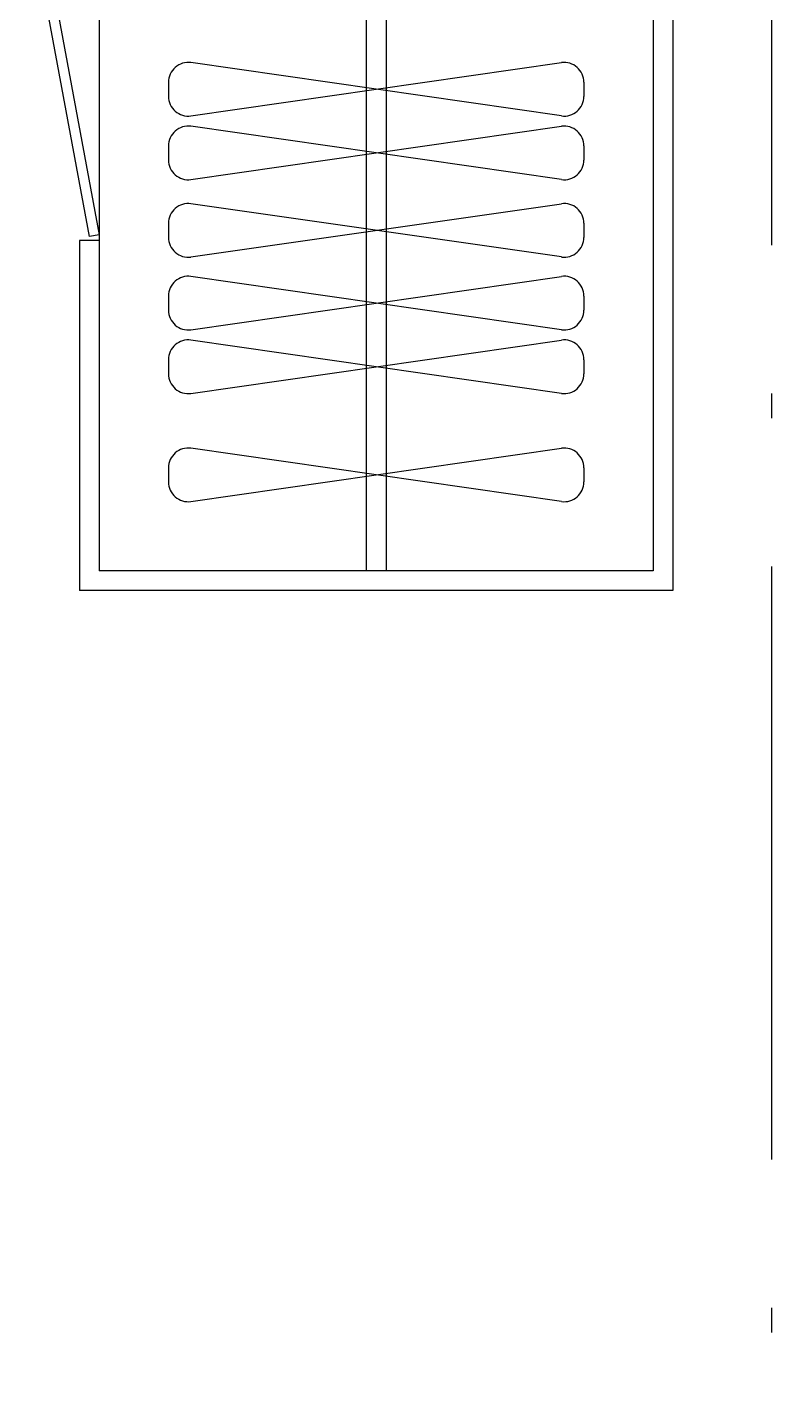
# Model space of a CAD drawing. Extents: x 3694 to 117786, y 20013 to 108631.
# Drawn here: x 24527 to 25280, y 85001 to 86374 of the extents above; entities that cross this region are included whole.
import ezdxf

# ---------------------------------------------------------------- set-up
doc = ezdxf.new("R2010")
doc.units = 0
doc.header["$LTSCALE"] = 1000
doc.header["$MEASUREMENT"] = 0
doc.linetypes.add('ACAD_ISO04W100', pattern=[30, 24, -3, 0, -3])
doc.linetypes.add('ACAD_ISO10W100', pattern=[18.5, 12, -3, 0.5, -3])
doc.layers.add('DOTE', color=1, linetype='ACAD_ISO04W100')
doc.layers.add('家具', color=253, linetype='Continuous')

msp = doc.modelspace()

# ---------------------------------------------------------------- linework, layer by layer
at = {"layer": 'DOTE', "linetype": 'ACAD_ISO10W100', "ltscale": 0.05}
msp.add_line((25279.8, 78753.1), (25279.8, 88003.7), dxfattribs=at)
at = {"layer": '家具'}
for p, q in [((25179.7, 87903.7), (25179.7, 85803.7)), ((24599.7, 87883.7), (24599.7, 85823.7)), ((25159.7, 87883.7), (25159.7, 85823.7)), ((24579.7, 86157.8), (24579.7, 85803.7)), ((24599.7, 86157.8), (24579.7, 86157.8)), ((25159.7, 85823.7), (24599.7, 85823.7)), ((24599.8, 85803.7), (24579.7, 85803.7)), ((25179.7, 85803.7), (24599.7, 85803.7))]:
    msp.add_line(p, q, dxfattribs=at)
at = {"layer": '家具', "color": 8}
for p, q in [((24869.7, 87883.7), (24869.7, 85823.7)), ((24889.7, 87883.7), (24889.7, 85823.7)), ((24692.3, 86283.9), (25067, 86337.8)), ((25067, 86283.9), (24692.3, 86337.8)), ((24669.7, 86318), (24669.7, 86303.7)), ((25089.7, 86318), (25089.7, 86303.7)), ((24692.3, 86219.5), (25067, 86273.4)), ((25067, 86219.5), (24692.3, 86273.4)), ((24669.7, 86253.6), (24669.7, 86239.3)), ((25089.7, 86253.6), (25089.7, 86239.3)), ((24692.3, 86141.2), (25067, 86195.1)), ((25067, 86141.2), (24692.3, 86195.1)), ((24669.7, 86175.3), (24669.7, 86161)), ((25089.7, 86175.3), (25089.7, 86161)), ((24692.3, 86067.6), (25067, 86121.5)), ((25067, 86067.6), (24692.3, 86121.5)), ((24669.7, 86101.7), (24669.7, 86087.4)), ((25089.7, 86101.7), (25089.7, 86087.4)), ((24692.3, 86003.2), (25067, 86057.1)), ((25067, 86003.2), (24692.3, 86057.1)), ((24669.7, 86037.3), (24669.7, 86023)), ((25089.7, 86037.3), (25089.7, 86023)), ((24692.3, 85893.8), (25067, 85947.7)), ((25067, 85893.8), (24692.3, 85947.7)), ((24669.7, 85927.9), (24669.7, 85913.6)), ((25089.7, 85927.9), (25089.7, 85913.6))]:
    msp.add_line(p, q, dxfattribs=at)
at = {"layer": '家具'}
msp.add_lwpolyline([(24589.8, 86161.8), (24526.7, 86501.8), (24536.6, 86503.7), (24599.7, 86163.7)], close=True, dxfattribs=at)
at = {"layer": '家具', "color": 8}
for centre, start, end in [((24689.7, 86318), 82.4054, 180), ((25069.7, 86318), 0, 97.5946), ((24689.7, 86303.7), 180, 277.5946), ((25069.7, 86303.7), 262.4054, 0), ((24689.7, 86253.6), 82.4054, 180), ((25069.7, 86253.6), 0, 97.5946), ((24689.7, 86239.3), 180, 277.5946), ((25069.7, 86239.3), 262.4054, 0), ((24689.7, 86175.3), 82.4054, 180), ((25069.7, 86175.3), 0, 97.5946), ((24689.7, 86161), 180, 277.5946), ((25069.7, 86161), 262.4054, 0), ((24689.7, 86101.7), 82.4054, 180), ((25069.7, 86101.7), 0, 97.5946), ((24689.7, 86087.4), 180, 277.5946), ((25069.7, 86087.4), 262.4054, 0), ((24689.7, 86037.3), 82.4054, 180), ((25069.7, 86037.3), 0, 97.5946), ((24689.7, 86023), 180, 277.5946), ((25069.7, 86023), 262.4054, 0), ((24689.7, 85927.9), 82.4054, 180), ((25069.7, 85927.9), 0, 97.5946), ((24689.7, 85913.6), 180, 277.5946), ((25069.7, 85913.6), 262.4054, 0)]:
    msp.add_arc(centre, 20, start, end, dxfattribs=at)

doc.saveas('drawing.dxf')
